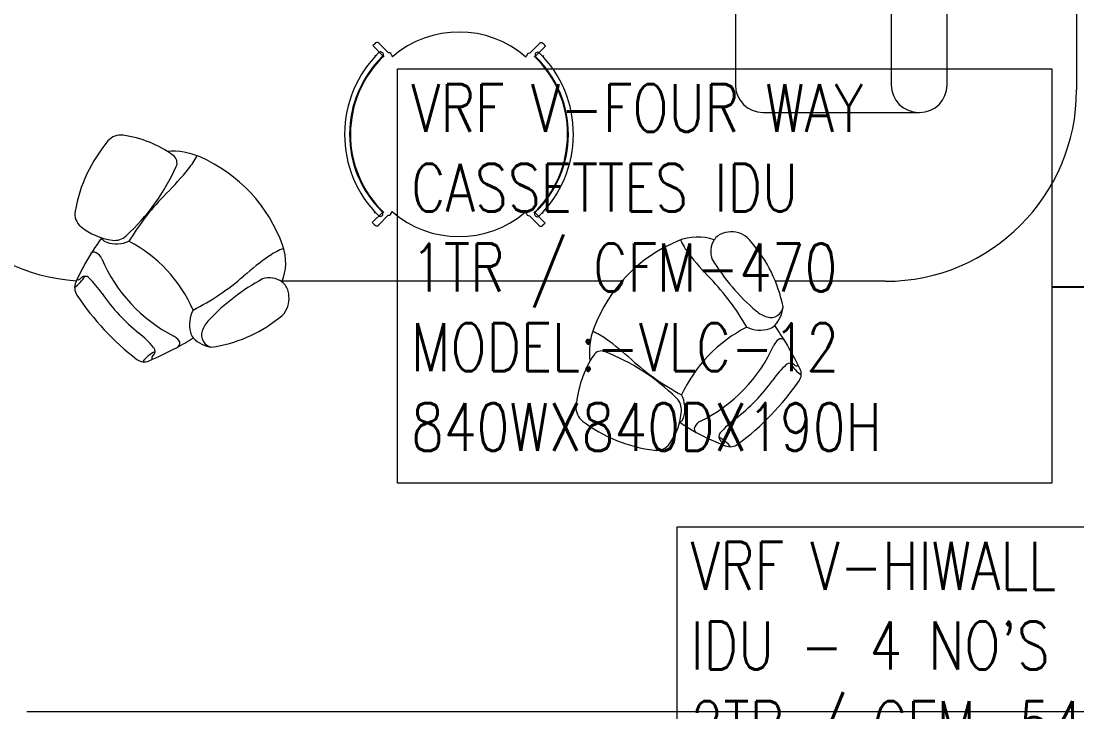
# Model space of a CAD drawing. Header units: millimetres. Extents: x -81374 to 485233, y -39075 to 157313.
# Drawn here: x 42463 to 46879, y 25056 to 27944 of the extents above; entities that cross this region are included whole.
import ezdxf
from ezdxf.enums import TextEntityAlignment as Align

# ---------------------------------------------------------------- set-up
doc = ezdxf.new("R2010")
doc.units = ezdxf.units.MM
for name, color, linetype, lineweight in [('G-IMPT', 8, 'Continuous', 5), ('ID - MODULAR', 44, 'Continuous', 5), ('M-HVAC-EQUIP TEXT', 230, 'Continuous', 0), ('VRF -COPPER PIPE', 4, 'Continuous', 9)]:
    doc.layers.add(name, color=color, linetype=linetype, lineweight=lineweight)
doc.layers.add('M-HVAC ELLIPTICAL DUCT', color=6, linetype='Continuous')
doc.styles.add('HVAC TEXT', font='Romans.shx', dxfattribs={"width": 0.8, "height": 100})
doc.styles.add('ROMAND', font='romand__.ttf')
doc.styles.get("Standard").update_dxf_attribs({"font": 'arial.ttf'})
doc.dimstyles.new('Vayucon', dxfattribs={"dimtxt": 200, "dimasz": 150, "dimexe": 0, "dimexo": 0, "dimgap": 9e-05, "dimtad": 1, "dimdec": 0, "dimrnd": 5, "dimzin": 0, "dimdsep": 46, "dimtxsty": 'ROMAND', "dimcen": 90, "dimclre": 99, "dimclrt": 7, "dimadec": 0, "dimazin": 0, "dimtfac": 1, "dimtdec": 0, "dimtofl": 0, "dimtmove": 1, "dimatfit": 3, "dimfxl": 1, "dimtolj": 1, "dimtzin": 0, "dimarcsym": 0})

# ---------------------------------------------------------------- blocks, each defined once
blk = doc.blocks.new('floor plan 1')
at = {"layer": 'G-IMPT', "color": 8, "ltscale": 500}
for p, q in [((1386.7, -64131.5), (15683, -64131.5)), ((15147.4, -65637.2, 0), (15147.8, -65637.2, 0)), ((12092.9, -65931.5), (12552.4, -65931.5)), ((13195.1, -65931.5), (14620.1, -65931.5)), ((13559.3, -66219.2, 0), (13515.4, -66175.1, 0)), ((13540.8, -66165, 0), (13581.5, -66205.9, 0)), ((14172.1, -66207.4, 0), (14213, -66166.7, 0)), ((14238.4, -66176.9, 0), (14194.2, -66220.8, 0)), ((13524.3, -66215, 0), (13527.5, -66218.3, 0)), ((13594.6, -66218.4, 0), (13597.7, -66221.4, 0)), ((14155.8, -66222.9, 0), (14158.9, -66219.8, 0)), ((14229.3, -66216.8, 0), (14226, -66220.1, 0)), ((11953, -66637.6, 0), (11949.3, -66637.6, 0)), ((12604.9, -66637.6, 0), (11955, -66637.6, 0)), ((11292.9, -69321.3), (11292.9, -66731.5)), ((11834.3, -66752.6, 0), (11834.3, -67414.5, 0)), ((12068, -67414.5, 0), (12068, -66752.6, 0)), ((12719.9, -67408.6, 0), (12719.9, -66752.6, 0)), ((13513.5, -66915.1, 0), (13557.6, -66871.2, 0)), ((13522.6, -66875.2, 0), (13525.8, -66872, 0)), ((13579.8, -66884.6, 0), (13539, -66925.2, 0)), ((13595.9, -66869.1, 0), (13592.9, -66872.1, 0)), ((14157.2, -66873.5, 0), (14154.2, -66870.5, 0)), ((14210.8, -66926.9, 0), (14170.3, -66886.2, 0)), ((14192.6, -66872.8, 0), (14236.5, -66917, 0)), ((14227.6, -66877, 0), (14224.3, -66873.8, 0))]:
    blk.add_line(p, q, dxfattribs=at)
for centre, radius, start, end in [((13402.1, -66175.7, 0), 1155.9, 126.911, 145.1447), ((12742.2, -65297.2, 0), 57.2, 68.7367, 126.911), ((12857, -65148.4, 0), 148.3, 218.1645, 242.5268), ((12350, -66304.9, 0), 1138.5, 64.4399, 68.7367), ((12779.8, -65254.3, 0), 6.49, 126.6729, 235.7846), ((12759.9, -65283.6, 0), 29, 7.2281, 55.7846), ((13211.4, -65409.1, 0), 266.7, 144.011, 175.4872), ((13050.1, -65291.9, 0), 67.3, 82.9203, 144.011), ((12981.3, -65845.8, 0), 625.4, 52.8488, 82.9203), ((12468.2, -65024.5, 0), 417, 307.2266, 319.0824), ((12766.1, -65282.8, 0), 22.7, 319.0824, 7.2281), ((12495, -66001.7, 0), 802.4, 55.3455, 64.4399), ((12873.2, -65314.7, 0), 18.6, 334.593, 49.9429), ((13154, -65933, 0), 653, 116.1669, 155.7144), ((12843.3, -65300.5, 0), 51.7, 296.1669, 334.593), ((12975.8, -65375.3, 0), 41.6, 126.0417, 164.8042), ((13047.1, -65441.7, 0), 138.5, 132.1705, 133.7304), ((13316.8, -65403, 0), 69.9, 355.0526, 52.8488), ((13170.4, -65948.8, 0), 743.7, 127.2266, 144.6547), ((13060.7, -65398.3, 0), 129.6, 164.8042, 206.6526), ((13015.2, -65393.6, 0), 69.8, 175.4872, 225.6661), ((12922.1, -65368.8, 0), 466, 326.9136, 355.0526), ((12405.4, -65210.1, 0), 593, 296.6869, 335.4585), ((12453.5, -66379.2, 0), 1044.9, 47.9595, 61.9631), ((13597.2, -64797.8, 0), 902.7, 225.6661, 248.5197), ((12495.2, -65544.1, 0), 50.8, 145.1447, 206.8265), ((12223.6, -65277.3, 0), 417, 312.7989, 324.6547), ((12367.8, -65656.2, 0), 138.8, 28.6101, 56.4208), ((14220.7, -64671.5, 0), 1984.3, 206.8265, 210.4805), ((12463.6, -65591, 0), 12.7, 43.6125, 123.1319), ((12490.4, -65565.5, 0), 24.3, 223.6125, 312.7989), ((14011.7, -64651.2, 0), 1281.9, 227.9595, 234.1463), ((13039.9, -65633.5, 0), 290.8, 339.4736, 7.2103), ((15973.7, -67414.1, 0), 1984.3, 113.8265, 117.4805), ((15087.3, -65512.2, 0), 138.8, 295.6101, 323.4208), ((15147.5, -65611.4, 0), 12.7, 310.6125, 30.1319), ((15192.6, -65645.4, 0), 50.8, 52.1447, 113.8265), ((14514.5, -66517.9, 0), 1155.9, 33.911, 52.1447), ((13280.6, -65602.4, 0), 38.1, 248.5197, 326.9136), ((14995.7, -66236.6, 0), 587, 98.3538, 128.159), ((14901, -65706.8, 0), 51.9, 339.9625, 79.5892), ((14889.6, -65792.7, 0), 138.5, 44.9291, 81.3856), ((15428.3, -66365.6, 0), 802.4, 117.4805, 123.3046), ((15062.7, -65672.3, 0), 19.2, 130.2497, 215.4713), ((15171.5, -65639.4, 0), 24.3, 130.6125, 219.7989), ((15473.3, -65388, 0), 417, 219.7989, 231.6547), ((13202.1, -65271, 0), 802.4, 210.4805, 216.3046), ((12529, -65672.4, 0), 19.2, 223.2497, 308.4713), ((12502.4, -65639, 0), 61.9, 308.4713, 335.7144), ((13428.7, -65457.8, 0), 286.7, 234.1463, 247.0582), ((14936.6, -65734.4, 0), 64.5, 14.0771, 37.6935), ((15097.5, -65647.6, 0), 61.9, 215.4713, 242.7144), ((14769.8, -66282.9, 0), 653, 23.1669, 62.7144), ((12658.3, -65838.9, 0), 138.5, 137.9291, 174.3856), ((12597.5, -65795, 0), 64.5, 107.0771, 130.6935), ((12616.6, -65857.2, 0), 129.6, 64.8042, 107.0771), ((13577.1, -65218.2, 0), 1044.9, 209.9595, 223.9218), ((12716.5, -65512.4, 0), 636.1, 292.4077, 339.4736), ((14828.4, -65680.3, 0), 129.2, 316.5262, 339.9625), ((14873.6, -65750.2, 0), 129.6, 331.8042, 14.0771), ((14753.2, -66298.4, 0), 743.7, 34.2266, 51.6547), ((12571.9, -65832.1, 0), 51.9, 72.9625, 172.5892), ((12549.2, -65906, 0), 129.2, 49.5262, 72.9625), ((14681.2, -65856.2, 0), 94.5, 120.7274, 175.1969), ((14271.1, -65152, 0), 897.2, 298.4006, 316.5262), ((13096, -65709.8, 0), 587, 191.3538, 221.159), ((12050.8, -66490.2, 0), 897.2, 31.4006, 49.5262), ((15461.5, -66742.7, 0), 1044.9, 116.9595, 130.9218), ((15530.8, -65573.2, 0), 593, 203.6869, 242.4585), ((14714.4, -65859, 0), 127.8, 175.1969, 193.932), ((15712.9, -65645.5, 0), 417, 214.2266, 226.0824), ((15426.3, -65904.9, 0), 57.2, 335.7367, 33.911), ((14658.1, -65873, 0), 69.8, 193.932, 233.3545), ((15568.8, -66027.4, 0), 148.3, 125.1645, 149.5268), ((12092.9, -66731.5), 800, 90, 180), ((11901.1, -66832.2, 0), 1281.9, 37.7351, 43.9218), ((14812, -66009.1, 0), 211.4, 157.703, 199.4077), ((14668.6, -65858.9, 0), 87.3, 233.3545, 289.5492), ((13937.4, -64984.6, 0), 1281.9, 304.7351, 310.9218), ((15439.3, -65929.6, 0), 22.7, 226.0824, 274.2281), ((14440.5, -65460.5, 0), 1138.5, 331.4399, 335.7367), ((15438.9, -65923.2, 0), 29, 274.2281, 322.7846), ((15467.2, -65944.7, 0), 6.49, 33.6729, 142.7846), ((15419.9, -66731.5), 800, 0, 85.9741), ((14735.6, -65621.2, 0), 802.4, 322.3455, 331.4399), ((12735.9, -66056.2, 0), 87.3, 326.3545, 22.5492), ((12688.2, -66223.1, 0), 286.7, 24.4833, 37.7351), ((14504.4, -65802.5, 0), 286.7, 291.4833, 304.7351), ((15417.7, -66005.7, 0), 51.7, 203.1669, 241.593), ((15401.9, -66034.8, 0), 18.6, 241.593, 316.9429), ((12732.6, -66043.7, 0), 94.5, 213.7274, 268.1969), ((12878.4, -65905.1, 0), 211.4, 250.703, 292.4077), ((15212.7, -65868, 0), 636.1, 199.4077, 246.4736), ((14360.8, -65560, 0), 1044.9, 314.9595, 328.9631), ((15308.6, -66217.7, 0), 129.6, 71.8042, 113.6526), ((15336, -66134.1, 0), 41.6, 33.0417, 71.8042), ((12733.6, -66010.5, 0), 127.8, 268.1969, 286.932), ((12750.5, -66065.9, 0), 69.8, 286.932, 326.3545), ((13875.9, -66546, 0), 427.5, 49.0985, 130.6054), ((15880.2, -66784.9, 0), 902.7, 132.6661, 155.5197), ((15315.7, -66172.5, 0), 69.8, 82.4872, 132.6661), ((15290, -66367.6, 0), 266.7, 51.011, 82.4872), ((15266, -66201.8, 0), 138.5, 39.1705, 40.7304), ((13824.5, -66501.9, 0), 449.8, 132.0201, 133.4048), ((13533.1, -66172.8, 0), 11, 45.4505, 152.3028), ((14220.6, -66174.6, 0), 11, 27.4011, 134.2534), ((13927.6, -66502.1, 0), 449.8, 46.2991, 47.6838), ((15415.5, -66212.6, 0), 67.3, 349.9203, 51.011), ((13874.7, -66546, 0), 477.5, 134.3515, 225.3524), ((13871.4, -66546, 0), 453.1, 134.2384, 225.4655), ((13868.4, -66546, 0), 449.8, 133.4048, 226.2991), ((13875.9, -66546, 0), 454.1, 133.6243, 226.0796), ((13548.7, -66212.5, 0), 11.1, 306.565, 134.3515), ((13583.7, -66216.7, 0), 11.1, 351.3679, 101.2736), ((14169.8, -66218.2, 0), 11.1, 78.4303, 188.336), ((13875.9, -66546, 0), 454.1, 313.6243, 46.0796), ((13883.5, -66546, 0), 449.8, 313.4048, 46.2991), ((14204.9, -66214.2, 0), 11.1, 45.3524, 233.1389), ((13880.5, -66546, 0), 453.1, 314.2384, 45.4655), ((13877.1, -66546, 0), 477.5, 314.3515, 45.3524), ((14865.9, -66114.9, 0), 625.4, 319.8488, 349.9203), ((16004.9, -67206.4, 0), 1281.9, 134.9595, 141.1463), ((15229.9, -66582.1, 0), 286.7, 141.1463, 154.0582), ((15093.3, -66426.6, 0), 38.1, 155.5197, 233.9136), ((15074.8, -66184.6, 0), 290.8, 246.4736, 274.2103), ((15345.3, -66080.8, 0), 466, 233.9136, 262.0526), ((15290.5, -66473.2, 0), 69.9, 262.0526, 319.8488), ((11949.3, -66752.6, 0), 115, 90, 180), ((11953, -66752.6, 0), 115, 0, 90), ((12604.9, -66752.6, 0), 115, 0, 90), ((13546.9, -66877.8, 0), 11.1, 225.3524, 53.1382), ((13582, -66873.8, 0), 11.1, 258.4307, 8.9832), ((13875.9, -66546, 0), 427.5, 229.085, 310.6189), ((14168.2, -66875.3, 0), 11.1, 170.7207, 281.2732), ((14203.2, -66879.5, 0), 11.1, 126.5657, 314.3515), ((13824.2, -66589.9, 0), 449.8, 226.2991, 227.6838), ((13531.2, -66917.4, 0), 11, 207.4011, 315.4505), ((14218.7, -66919.2, 0), 11, 224.2534, 332.3028), ((13927.4, -66590.2, 0), 449.8, 312.0201, 313.4048)]:
    blk.add_arc(centre, radius, start, end, dxfattribs=at)
at = {"layer": 'ID - MODULAR', "color": 8, "ltscale": 500}
blk.add_arc((11420.4, -71220.8), 9842.1, 158.92407, 26.97429, dxfattribs=at)
at = {"layer": 'G-IMPT', "color": 8, "ltscale": 500}
for rotation, p in [(359.9992, (39680.6, -4989.6, 0)), (359.9992, (35886.7, -10139.3, 0)), (270.0008, (28873.3, -20643.5, 0)), (359.9992, (11975.3, -26935.4, 0)), (359.9992, (15267.6, -26935.4, 0)), (359.9992, (26686.3, -26987.7, 0)), (270.0008, (15861.1, -28615, 0)), (89.9992, (23697.8, -33300.6, 0)), (89.9992, (23597.9, -35337.7, 0)), (89.9992, (23597.9, -37388.3, 0)), (359.9992, (13750.4, -37781.5, 0)), (89.9992, (23697.8, -40746.8, 0)), (89.9992, (23597.8, -44302.5, 0)), (89.9992, (23597.8, -46399.1, 0)), (89.9992, (23697.8, -48339.8, 0)), (89.9992, (23697.8, -54280, 0)), (359.9992, (27418.1, -55702.4, 0)), (89.9992, (9671.9, -65856.5, 0)), (359.9992, (4684.1, -67403.4, 0)), (359.9992, (8737.2, -67403.4, 0))]:
    blk.add_attdef('PARTITIONTYPE', text='', height=200, rotation=rotation, dxfattribs=at).set_placement(p, align=Align.MIDDLE_CENTER)

msp = doc.modelspace()

# ---------------------------------------------------------------- linework, layer by layer
at = {"layer": 'VRF -COPPER PIPE', "color": 0}
for points in [[(44037.7, 27744.1), (46774.3, 27744.1), (46774.3, 26012.4), (44037.7, 26012.4)], [(45206.7, 25830.3), (47821.9, 25830.3), (47821.9, 24049.7), (45206.7, 24049.7)]]:
    msp.add_lwpolyline(points, close=True, dxfattribs=at)

# ---------------------------------------------------------------- block references
at = {"linetype": 'Continuous', "rotation": 180}
msp.add_blockref('floor plan 1', (58170.8, -39075.4), dxfattribs=at)

# ---------------------------------------------------------------- texts
at = {"layer": 'M-HVAC-EQUIP TEXT', "color": 0, "char_height": 200, "width": 2764.508, "attachment_point": 1, "style": 'HVAC TEXT'}
for s, insert in [('{\\H0.99999x;VRF V-FOUR WAY CASSETTES IDU\\P1TR / CFM-470\\PMODEL:-VLC-12\\P840WX840DX190H}', (44094.6, 27680.7)), ("{\\H0.99999x;VRF V-HIWALL UNIT IDU - 4 NO'S\\P2TR / CFM-541\\PMODEL:-VHW-24A\\P1078WX246DX325H}", (45263.6, 25767))]:
    msp.add_mtext(s, dxfattribs=dict(at, insert=insert))

# ---------------------------------------------------------------- leaders
at = {"layer": 'M-HVAC ELLIPTICAL DUCT', "color": 0, "linetype": 'Continuous'}
msp.add_leader([(50640, 26831.2, 0), (46774.3, 26831.2, 0)], dimstyle='Vayucon', dxfattribs=at)

doc.saveas('drawing.dxf')
